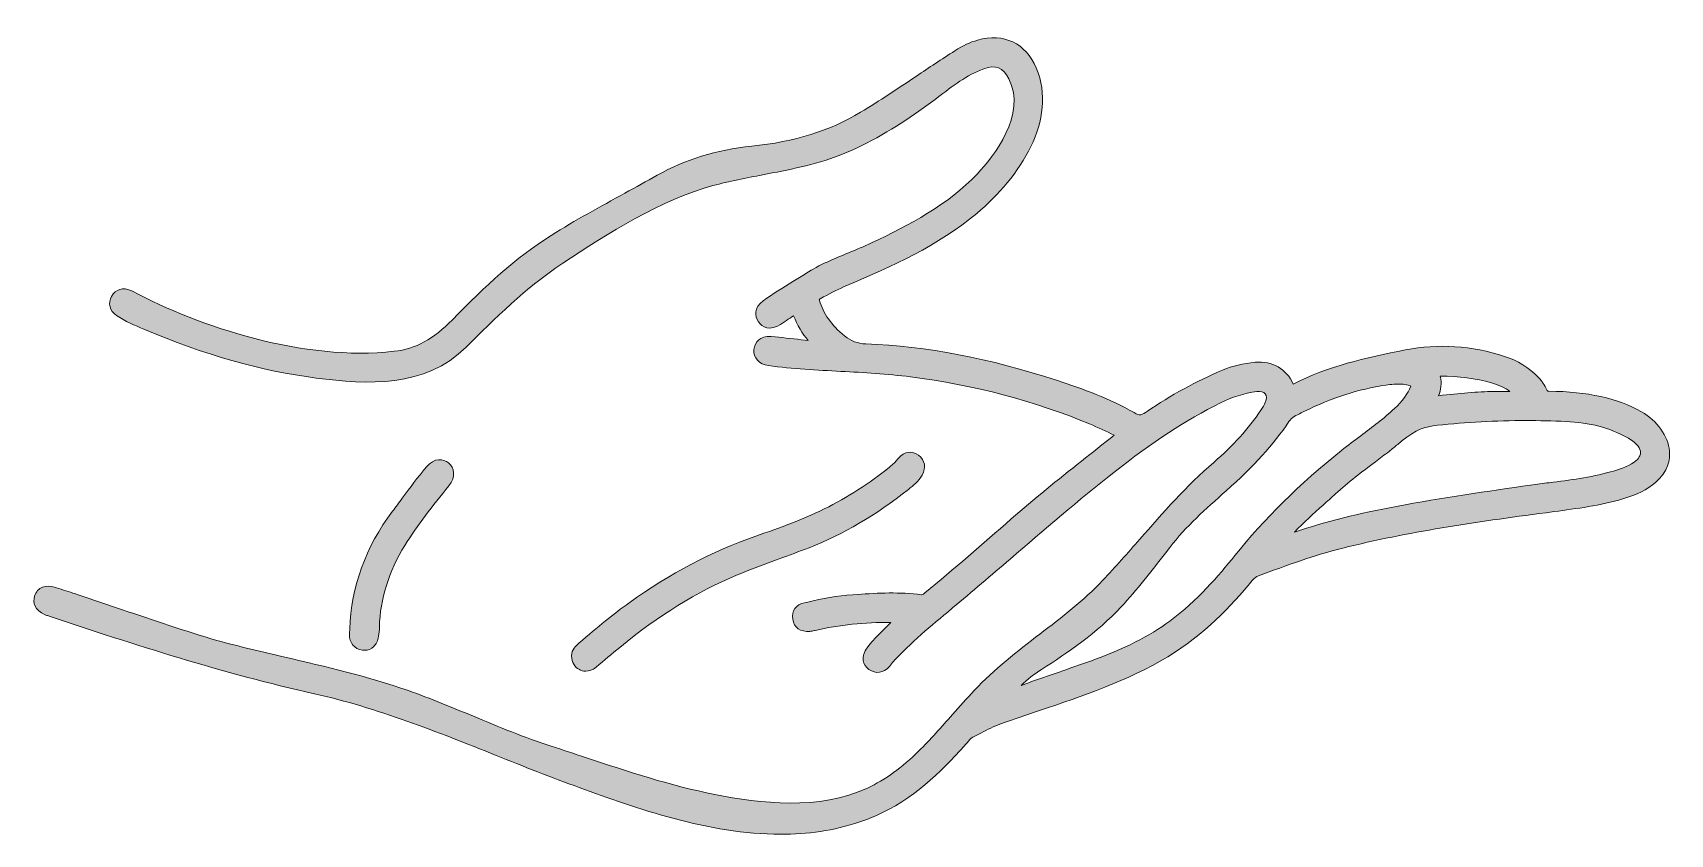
# Model space of a CAD drawing. Header units: inches. Extents: x 0 to 12, y -8.8 to -2.9.
import ezdxf

# ---------------------------------------------------------------- set-up
doc = ezdxf.new("R2010")
doc.units = ezdxf.units.IN
doc.header["$MEASUREMENT"] = 0
doc.layers.add('Layer 1', color=7, linetype='Continuous')

msp = doc.modelspace()

# ---------------------------------------------------------------- hatches: boundary and pattern name
at = {"layer": 'Layer 1', "true_color": 0xffffff}
h = msp.add_hatch(color=7, dxfattribs=at)
h.dxf.hatch_style = 2
edge = h.paths.add_edge_path()
edge.add_spline(control_points=[(11.801, -5.723), (11.627, -5.624), (11.404, -5.574), (11.121, -5.572), (11.116, -5.572), (11.113, -5.572), (11.113, -5.572), (11.111, -5.57), (11.108, -5.566), (11.103, -5.556), (11.091, -5.531), (11.072, -5.499), (11.044, -5.47), (10.974, -5.398), (10.89, -5.346), (10.796, -5.316), (10.554, -5.237), (10.309, -5.222), (10.069, -5.269), (9.77, -5.328), (9.502, -5.388), (9.245, -5.519), (9.197, -5.409), (9.091, -5.348), (8.965, -5.359), (8.88, -5.367), (8.8, -5.387), (8.727, -5.417), (8.531, -5.501), (8.345, -5.602), (8.175, -5.719), (8.133, -5.748), (8.119, -5.753), (8.078, -5.729), (7.9, -5.627), (7.703, -5.556), (7.515, -5.494), (7.015, -5.329), (6.555, -5.241), (6.11, -5.225), (6.049, -5.223), (6, -5.204), (5.954, -5.166), (5.855, -5.085), (5.797, -5.002), (5.77, -4.905), (5.769, -4.901), (5.769, -4.898), (5.768, -4.897), (5.769, -4.896), (5.771, -4.895), (5.774, -4.894), (5.774, -4.894), (5.799, -4.88), (5.799, -4.88), (5.858, -4.849), (5.913, -4.82), (5.971, -4.795), (6.298, -4.658), (6.641, -4.504), (6.923, -4.267), (7.239, -4.001), (7.52, -3.581), (7.36, -3.2), (7.283, -3.018), (7.122, -2.941), (6.929, -2.996), (6.874, -3.011), (6.821, -3.036), (6.762, -3.074), (6.667, -3.135), (6.572, -3.198), (6.48, -3.26), (6.348, -3.349), (6.21, -3.441), (6.071, -3.525), (5.848, -3.66), (5.587, -3.742), (5.272, -3.774), (5.011, -3.802), (4.784, -3.871), (4.579, -3.987), (4.501, -4.031), (4.421, -4.074), (4.341, -4.119), (4.162, -4.217), (3.976, -4.318), (3.802, -4.428), (3.536, -4.596), (3.319, -4.797), (3.077, -5.047), (2.94, -5.188), (2.804, -5.262), (2.65, -5.279), (1.987, -5.354), (1.223, -5.101), (0.729, -4.838), (0.726, -4.837), (0.723, -4.835), (0.717, -4.833), (0.66, -4.806), (0.606, -4.823), (0.576, -4.876), (0.547, -4.926), (0.562, -4.982), (0.612, -5.016), (0.677, -5.059), (0.746, -5.089), (0.813, -5.117), (1.25, -5.303), (1.676, -5.424), (2.078, -5.475), (2.451, -5.523), (2.875, -5.549), (3.178, -5.248), (3.382, -5.044), (3.614, -4.813), (3.886, -4.633), (4.218, -4.412), (4.605, -4.168), (4.988, -4.063), (5.107, -4.031), (5.232, -4.007), (5.353, -3.984), (5.539, -3.948), (5.732, -3.911), (5.915, -3.842), (6.134, -3.758), (6.333, -3.631), (6.499, -3.517), (6.544, -3.486), (6.59, -3.451), (6.634, -3.418), (6.742, -3.335), (6.854, -3.25), (6.974, -3.207), (7.065, -3.175), (7.114, -3.193), (7.158, -3.279), (7.295, -3.54), (7.043, -3.853), (6.928, -3.976), (6.713, -4.205), (6.427, -4.352), (6.152, -4.483), (6.097, -4.509), (6.039, -4.533), (5.983, -4.556), (5.878, -4.599), (5.77, -4.644), (5.67, -4.707), (5.639, -4.727), (5.607, -4.747), (5.575, -4.766), (5.502, -4.811), (5.427, -4.857), (5.356, -4.909), (5.288, -4.959), (5.294, -5.022), (5.322, -5.063), (5.348, -5.103), (5.407, -5.132), (5.484, -5.081), (5.484, -5.081), (5.528, -5.052), (5.528, -5.052), (5.545, -5.041), (5.562, -5.03), (5.58, -5.018), (5.605, -5.088), (5.645, -5.148), (5.686, -5.2), (5.686, -5.2), (5.635, -5.194), (5.635, -5.194), (5.562, -5.186), (5.489, -5.177), (5.416, -5.17), (5.371, -5.166), (5.342, -5.181), (5.325, -5.194), (5.304, -5.212), (5.292, -5.237), (5.289, -5.266), (5.283, -5.328), (5.325, -5.374), (5.395, -5.384), (5.572, -5.407), (5.752, -5.417), (5.927, -5.426), (6.094, -5.435), (6.267, -5.445), (6.436, -5.466), (6.905, -5.526), (7.347, -5.643), (7.751, -5.812), (7.813, -5.838), (7.874, -5.867), (7.931, -5.894), (7.852, -5.958), (7.772, -6.021), (7.692, -6.085), (7.52, -6.221), (7.343, -6.361), (7.176, -6.509), (6.964, -6.695), (6.756, -6.877), (6.542, -7.052), (6.525, -7.066), (6.522, -7.065), (6.518, -7.065), (6.359, -7.044), (6.201, -7.053), (6.048, -7.063), (6.048, -7.063), (6.013, -7.065), (6.013, -7.065), (5.9, -7.071), (5.79, -7.095), (5.683, -7.119), (5.683, -7.119), (5.66, -7.124), (5.66, -7.124), (5.598, -7.137), (5.563, -7.186), (5.573, -7.245), (5.582, -7.306), (5.63, -7.34), (5.698, -7.334), (5.709, -7.333), (5.721, -7.331), (5.733, -7.328), (5.733, -7.328), (5.738, -7.327), (5.738, -7.327), (5.915, -7.286), (6.101, -7.266), (6.293, -7.269), (6.292, -7.27), (6.291, -7.271), (6.29, -7.272), (6.231, -7.329), (6.171, -7.386), (6.119, -7.454), (6.096, -7.484), (6.086, -7.516), (6.09, -7.547), (6.094, -7.574), (6.109, -7.597), (6.131, -7.613), (6.181, -7.649), (6.239, -7.641), (6.282, -7.591), (6.409, -7.443), (6.562, -7.315), (6.71, -7.192), (6.71, -7.192), (6.746, -7.162), (6.746, -7.162), (6.888, -7.043), (7.03, -6.921), (7.168, -6.803), (7.415, -6.591), (7.67, -6.372), (7.93, -6.167), (8.209, -5.947), (8.457, -5.785), (8.712, -5.657), (8.794, -5.616), (8.884, -5.588), (8.978, -5.574), (9.006, -5.57), (9.029, -5.576), (9.04, -5.59), (9.051, -5.604), (9.051, -5.628), (9.04, -5.655), (9.033, -5.672), (9.021, -5.69), (9.007, -5.711), (8.918, -5.846), (8.801, -5.974), (8.662, -6.094), (8.463, -6.265), (8.288, -6.465), (8.119, -6.658), (8.031, -6.758), (7.941, -6.862), (7.848, -6.959), (7.708, -7.108), (7.544, -7.233), (7.386, -7.354), (7.222, -7.48), (7.052, -7.61), (6.905, -7.768), (6.85, -7.826), (6.798, -7.886), (6.745, -7.945), (6.665, -8.035), (6.583, -8.128), (6.497, -8.213), (6.378, -8.332), (6.251, -8.423), (6.121, -8.484), (5.765, -8.65), (5.336, -8.596), (5.002, -8.531), (4.68, -8.467), (4.362, -8.362), (4.054, -8.26), (3.97, -8.232), (3.885, -8.204), (3.801, -8.176), (3.607, -8.114), (3.416, -8.034), (3.23, -7.957), (3.076, -7.893), (2.915, -7.826), (2.754, -7.769), (2.455, -7.665), (2.146, -7.593), (1.847, -7.523), (1.683, -7.485), (1.513, -7.445), (1.349, -7.401), (1.116, -7.332), (0.881, -7.252), (0.655, -7.175), (0.54, -7.136), (0.425, -7.097), (0.31, -7.059), (0.31, -7.059), (0.291, -7.053), (0.291, -7.053), (0.246, -7.038), (0.201, -7.023), (0.156, -7.009), (0.125, -7), (0.095, -7), (0.07, -7.01), (0.041, -7.021), (0.021, -7.044), (0.011, -7.075), (-0.002, -7.121), (0.01, -7.181), (0.088, -7.212), (0.096, -7.215), (0.104, -7.218), (0.112, -7.22), (0.112, -7.22), (0.119, -7.223), (0.119, -7.223), (0.737, -7.429), (1.395, -7.643), (2.064, -7.792), (2.522, -7.894), (2.967, -8.072), (3.397, -8.244), (3.596, -8.324), (3.802, -8.406), (4.007, -8.48), (4.424, -8.631), (4.954, -8.823), (5.484, -8.823), (5.68, -8.823), (5.875, -8.797), (6.065, -8.732), (6.106, -8.719), (6.145, -8.704), (6.182, -8.687), (6.452, -8.57), (6.655, -8.371), (6.833, -8.173), (6.84, -8.166), (6.846, -8.159), (6.852, -8.152), (6.866, -8.134), (6.879, -8.119), (6.894, -8.111), (6.913, -8.102), (6.933, -8.091), (6.953, -8.081), (7.002, -8.054), (7.05, -8.03), (7.1, -8.012), (7.193, -7.978), (7.288, -7.947), (7.383, -7.915), (7.701, -7.808), (8.03, -7.698), (8.325, -7.52), (8.591, -7.36), (8.788, -7.148), (8.945, -6.961), (8.96, -6.943), (8.974, -6.933), (8.991, -6.927), (9.198, -6.849), (9.401, -6.775), (9.608, -6.723), (10.09, -6.603), (10.569, -6.534), (11.1, -6.463), (11.1, -6.463), (11.159, -6.455), (11.159, -6.455), (11.326, -6.433), (11.498, -6.411), (11.664, -6.362), (11.766, -6.332), (11.842, -6.293), (11.904, -6.241), (11.998, -6.161), (12.011, -6.071), (12.005, -6.01), (11.995, -5.901), (11.915, -5.788), (11.801, -5.723)], knot_values=[0, 0, 0, 0, 1, 1, 1, 2, 2, 2, 3, 3, 3, 4, 4, 4, 5, 5, 5, 6, 6, 6, 7, 7, 7, 8, 8, 8, 9, 9, 9, 10, 10, 10, 11, 11, 11, 12, 12, 12, 13, 13, 13, 14, 14, 14, 15, 15, 15, 16, 16, 16, 17, 17, 17, 18, 18, 18, 19, 19, 19, 20, 20, 20, 21, 21, 21, 22, 22, 22, 23, 23, 23, 24, 24, 24, 25, 25, 25, 26, 26, 26, 27, 27, 27, 28, 28, 28, 29, 29, 29, 30, 30, 30, 31, 31, 31, 32, 32, 32, 33, 33, 33, 34, 34, 34, 35, 35, 35, 36, 36, 36, 37, 37, 37, 38, 38, 38, 39, 39, 39, 40, 40, 40, 41, 41, 41, 42, 42, 42, 43, 43, 43, 44, 44, 44, 45, 45, 45, 46, 46, 46, 47, 47, 47, 48, 48, 48, 49, 49, 49, 50, 50, 50, 51, 51, 51, 52, 52, 52, 53, 53, 53, 54, 54, 54, 55, 55, 55, 56, 56, 56, 57, 57, 57, 58, 58, 58, 59, 59, 59, 60, 60, 60, 61, 61, 61, 62, 62, 62, 63, 63, 63, 64, 64, 64, 65, 65, 65, 66, 66, 66, 67, 67, 67, 68, 68, 68, 69, 69, 69, 70, 70, 70, 71, 71, 71, 72, 72, 72, 73, 73, 73, 74, 74, 74, 75, 75, 75, 76, 76, 76, 77, 77, 77, 78, 78, 78, 79, 79, 79, 80, 80, 80, 81, 81, 81, 82, 82, 82, 83, 83, 83, 84, 84, 84, 85, 85, 85, 86, 86, 86, 87, 87, 87, 88, 88, 88, 89, 89, 89, 90, 90, 90, 91, 91, 91, 92, 92, 92, 93, 93, 93, 94, 94, 94, 95, 95, 95, 96, 96, 96, 97, 97, 97, 98, 98, 98, 99, 99, 99, 100, 100, 100, 101, 101, 101, 102, 102, 102, 103, 103, 103, 104, 104, 104, 105, 105, 105, 106, 106, 106, 107, 107, 107, 108, 108, 108, 109, 109, 109, 110, 110, 110, 111, 111, 111, 112, 112, 112, 113, 113, 113, 114, 114, 114, 115, 115, 115, 116, 116, 116, 117, 117, 117, 118, 118, 118, 119, 119, 119, 120, 120, 120, 121, 121, 121, 122, 122, 122, 123, 123, 123, 124, 124, 124, 125, 125, 125, 126, 126, 126, 127, 127, 127, 128, 128, 128, 129, 129, 129, 130, 130, 130, 131, 131, 131, 132, 132, 132, 133, 133, 133, 134, 134, 134, 135, 135, 135, 136, 136, 136, 137, 137, 137, 138, 138, 138, 139, 139, 139, 139], degree=3, periodic=1)
edge = h.paths.add_edge_path()
edge.add_spline(control_points=[(10.323, -5.462), (10.461, -5.46), (10.584, -5.477), (10.7, -5.511), (10.76, -5.529), (10.801, -5.548), (10.834, -5.573), (10.811, -5.573), (10.788, -5.573), (10.765, -5.573), (10.765, -5.573), (10.717, -5.573), (10.717, -5.573), (10.596, -5.576), (10.466, -5.587), (10.312, -5.605), (10.328, -5.561), (10.337, -5.513), (10.323, -5.462)], knot_values=[0, 0, 0, 0, 1, 1, 1, 2, 2, 2, 3, 3, 3, 4, 4, 4, 5, 5, 5, 6, 6, 6, 6], degree=3, periodic=1)
edge = h.paths.add_edge_path()
edge.add_spline(control_points=[(9.741, -5.898), (9.694, -5.934), (9.646, -5.969), (9.6, -6.006), (9.289, -6.255), (9.033, -6.508), (8.816, -6.778), (8.7, -6.924), (8.541, -7.11), (8.34, -7.258), (8.186, -7.372), (8.006, -7.463), (7.757, -7.552), (7.604, -7.606), (7.45, -7.66), (7.297, -7.713), (7.297, -7.713), (7.248, -7.73), (7.248, -7.73), (7.295, -7.688), (7.345, -7.647), (7.399, -7.613), (7.588, -7.491), (7.805, -7.346), (7.982, -7.155), (8.099, -7.029), (8.205, -6.892), (8.308, -6.759), (8.308, -6.759), (8.34, -6.718), (8.34, -6.718), (8.459, -6.563), (8.602, -6.437), (8.753, -6.303), (8.955, -6.124), (9.102, -5.962), (9.214, -5.794), (9.233, -5.765), (9.267, -5.748), (9.304, -5.731), (9.304, -5.731), (9.324, -5.721), (9.324, -5.721), (9.526, -5.62), (9.723, -5.557), (9.925, -5.527), (9.944, -5.524), (9.963, -5.522), (9.982, -5.521), (9.982, -5.521), (10.007, -5.519), (10.007, -5.519), (10.05, -5.519), (10.081, -5.524), (10.109, -5.534), (10.084, -5.593), (10.045, -5.647), (9.989, -5.698), (9.912, -5.77), (9.825, -5.835), (9.741, -5.898)], knot_values=[0, 0, 0, 0, 1, 1, 1, 2, 2, 2, 3, 3, 3, 4, 4, 4, 5, 5, 5, 6, 6, 6, 7, 7, 7, 8, 8, 8, 9, 9, 9, 10, 10, 10, 11, 11, 11, 12, 12, 12, 13, 13, 13, 14, 14, 14, 15, 15, 15, 16, 16, 16, 17, 17, 17, 18, 18, 18, 19, 19, 19, 20, 20, 20, 20], degree=3, periodic=1)
edge = h.paths.add_edge_path()
edge.add_spline(control_points=[(9.465, -6.407), (9.495, -6.38), (9.525, -6.352), (9.556, -6.325), (9.648, -6.24), (9.75, -6.163), (9.849, -6.089), (9.882, -6.064), (9.915, -6.039), (9.948, -6.014), (9.97, -5.997), (9.99, -5.98), (10.012, -5.962), (10.012, -5.962), (10.042, -5.937), (10.042, -5.937), (10.148, -5.851), (10.208, -5.832), (10.304, -5.822), (10.513, -5.799), (10.731, -5.787), (10.953, -5.787), (11.05, -5.787), (11.147, -5.789), (11.245, -5.794), (11.42, -5.801), (11.567, -5.84), (11.694, -5.911), (11.722, -5.927), (11.753, -5.946), (11.775, -5.975), (11.788, -5.992), (11.793, -6.007), (11.793, -6.024), (11.792, -6.041), (11.786, -6.065), (11.746, -6.092), (11.693, -6.128), (11.629, -6.148), (11.572, -6.164), (11.426, -6.205), (11.272, -6.224), (11.123, -6.243), (11.077, -6.249), (11.032, -6.255), (10.987, -6.261), (10.987, -6.261), (10.987, -6.261), (10.987, -6.261), (10.675, -6.305), (10.34, -6.354), (10.002, -6.417), (9.731, -6.467), (9.485, -6.529), (9.254, -6.605), (9.322, -6.536), (9.394, -6.471), (9.465, -6.407)], knot_values=[0, 0, 0, 0, 1, 1, 1, 2, 2, 2, 3, 3, 3, 4, 4, 4, 5, 5, 5, 6, 6, 6, 7, 7, 7, 8, 8, 8, 9, 9, 9, 10, 10, 10, 11, 11, 11, 12, 12, 12, 13, 13, 13, 14, 14, 14, 15, 15, 15, 16, 16, 16, 17, 17, 17, 18, 18, 18, 19, 19, 19, 19], degree=3, periodic=1)
h = msp.add_hatch(color=7, dxfattribs=at)
h.dxf.hatch_style = 2
edge = h.paths.add_edge_path()
edge.add_spline(control_points=[(4.056, -7.626), (4.078, -7.626), (4.104, -7.619), (4.132, -7.596), (4.132, -7.596), (4.132, -7.596), (4.132, -7.596), (4.189, -7.547), (4.246, -7.499), (4.304, -7.452), (4.59, -7.217), (4.871, -7.043), (5.161, -6.922), (5.264, -6.879), (5.371, -6.84), (5.474, -6.802), (5.547, -6.775), (5.621, -6.748), (5.693, -6.72), (5.944, -6.622), (6.182, -6.482), (6.422, -6.292), (6.457, -6.265), (6.497, -6.233), (6.523, -6.187), (6.554, -6.134), (6.543, -6.077), (6.496, -6.042), (6.449, -6.006), (6.393, -6.014), (6.35, -6.062), (6.345, -6.067), (6.341, -6.072), (6.336, -6.078), (6.328, -6.088), (6.319, -6.098), (6.311, -6.105), (6.164, -6.228), (6.004, -6.334), (5.837, -6.419), (5.664, -6.508), (5.478, -6.575), (5.302, -6.635), (4.979, -6.747), (4.675, -6.907), (4.371, -7.126), (4.261, -7.205), (4.144, -7.299), (4.005, -7.421), (3.984, -7.439), (3.949, -7.469), (3.951, -7.513), (3.952, -7.562), (3.971, -7.597), (4.008, -7.615), (4.019, -7.621), (4.036, -7.626), (4.056, -7.626)], knot_values=[0, 0, 0, 0, 1, 1, 1, 2, 2, 2, 3, 3, 3, 4, 4, 4, 5, 5, 5, 6, 6, 6, 7, 7, 7, 8, 8, 8, 9, 9, 9, 10, 10, 10, 11, 11, 11, 12, 12, 12, 13, 13, 13, 14, 14, 14, 15, 15, 15, 16, 16, 16, 17, 17, 17, 18, 18, 18, 19, 19, 19, 19], degree=3, periodic=1)
h = msp.add_hatch(color=7, dxfattribs=at)
h.dxf.hatch_style = 2
edge = h.paths.add_edge_path()
edge.add_spline(control_points=[(2.432, -7.473), (2.457, -7.473), (2.481, -7.464), (2.499, -7.446), (2.518, -7.428), (2.53, -7.402), (2.534, -7.371), (2.537, -7.35), (2.541, -7.326), (2.541, -7.301), (2.546, -7.097), (2.609, -6.896), (2.728, -6.703), (2.821, -6.553), (2.93, -6.416), (3.051, -6.266), (3.106, -6.198), (3.089, -6.133), (3.048, -6.098), (3.009, -6.066), (2.946, -6.057), (2.885, -6.128), (2.822, -6.202), (2.765, -6.28), (2.709, -6.356), (2.685, -6.388), (2.661, -6.421), (2.637, -6.453), (2.439, -6.715), (2.334, -7.006), (2.323, -7.318), (2.323, -7.318), (2.323, -7.329), (2.323, -7.329), (2.322, -7.337), (2.322, -7.346), (2.321, -7.355), (2.32, -7.42), (2.356, -7.464), (2.417, -7.472), (2.422, -7.473), (2.427, -7.473), (2.432, -7.473)], knot_values=[0, 0, 0, 0, 1, 1, 1, 2, 2, 2, 3, 3, 3, 4, 4, 4, 5, 5, 5, 6, 6, 6, 7, 7, 7, 8, 8, 8, 9, 9, 9, 10, 10, 10, 11, 11, 11, 12, 12, 12, 13, 13, 13, 14, 14, 14, 14], degree=3, periodic=1)

# ---------------------------------------------------------------- linework, layer by layer
at = {"layer": 'Layer 1', "lineweight": 0}
for points, knots in [([(11.801, -5.723), (11.627, -5.624), (11.404, -5.574), (11.121, -5.572), (11.116, -5.572), (11.113, -5.572), (11.113, -5.572), (11.111, -5.57), (11.108, -5.566), (11.103, -5.556), (11.091, -5.531), (11.072, -5.499), (11.044, -5.47), (10.974, -5.398), (10.89, -5.346), (10.796, -5.316), (10.554, -5.237), (10.309, -5.222), (10.069, -5.269), (9.77, -5.328), (9.502, -5.388), (9.245, -5.519), (9.197, -5.409), (9.091, -5.348), (8.965, -5.359), (8.88, -5.367), (8.8, -5.387), (8.727, -5.417), (8.531, -5.501), (8.345, -5.602), (8.175, -5.719), (8.133, -5.748), (8.119, -5.753), (8.078, -5.729), (7.9, -5.627), (7.703, -5.556), (7.515, -5.494), (7.015, -5.329), (6.555, -5.241), (6.11, -5.225), (6.049, -5.223), (6, -5.204), (5.954, -5.166), (5.855, -5.085), (5.797, -5.002), (5.77, -4.905), (5.769, -4.901), (5.769, -4.898), (5.768, -4.897), (5.769, -4.896), (5.771, -4.895), (5.774, -4.894), (5.774, -4.894), (5.799, -4.88), (5.799, -4.88), (5.858, -4.849), (5.913, -4.82), (5.971, -4.795), (6.298, -4.658), (6.641, -4.504), (6.923, -4.267), (7.239, -4.001), (7.52, -3.581), (7.36, -3.2), (7.283, -3.018), (7.122, -2.941), (6.929, -2.996), (6.874, -3.011), (6.821, -3.036), (6.762, -3.074), (6.667, -3.135), (6.572, -3.198), (6.48, -3.26), (6.348, -3.349), (6.21, -3.441), (6.071, -3.525), (5.848, -3.66), (5.587, -3.742), (5.272, -3.774), (5.011, -3.802), (4.784, -3.871), (4.579, -3.987), (4.501, -4.031), (4.421, -4.074), (4.341, -4.119), (4.162, -4.217), (3.976, -4.318), (3.802, -4.428), (3.536, -4.596), (3.319, -4.797), (3.077, -5.047), (2.94, -5.188), (2.804, -5.262), (2.65, -5.279), (1.987, -5.354), (1.223, -5.101), (0.729, -4.838), (0.726, -4.837), (0.723, -4.835), (0.717, -4.833), (0.66, -4.806), (0.606, -4.823), (0.576, -4.876), (0.547, -4.926), (0.562, -4.982), (0.612, -5.016), (0.677, -5.059), (0.746, -5.089), (0.813, -5.117), (1.25, -5.303), (1.676, -5.424), (2.078, -5.475), (2.451, -5.523), (2.875, -5.549), (3.178, -5.248), (3.382, -5.044), (3.614, -4.813), (3.886, -4.633), (4.218, -4.412), (4.605, -4.168), (4.988, -4.063), (5.107, -4.031), (5.232, -4.007), (5.353, -3.984), (5.539, -3.948), (5.732, -3.911), (5.915, -3.842), (6.134, -3.758), (6.333, -3.631), (6.499, -3.517), (6.544, -3.486), (6.59, -3.451), (6.634, -3.418), (6.742, -3.335), (6.854, -3.25), (6.974, -3.207), (7.065, -3.175), (7.114, -3.193), (7.158, -3.279), (7.295, -3.54), (7.043, -3.853), (6.928, -3.976), (6.713, -4.205), (6.427, -4.352), (6.152, -4.483), (6.097, -4.509), (6.039, -4.533), (5.983, -4.556), (5.878, -4.599), (5.77, -4.644), (5.67, -4.707), (5.639, -4.727), (5.607, -4.747), (5.575, -4.766), (5.502, -4.811), (5.427, -4.857), (5.356, -4.909), (5.288, -4.959), (5.294, -5.022), (5.322, -5.063), (5.348, -5.103), (5.407, -5.132), (5.484, -5.081), (5.484, -5.081), (5.528, -5.052), (5.528, -5.052), (5.545, -5.041), (5.562, -5.03), (5.58, -5.018), (5.605, -5.088), (5.645, -5.148), (5.686, -5.2), (5.686, -5.2), (5.635, -5.194), (5.635, -5.194), (5.562, -5.186), (5.489, -5.177), (5.416, -5.17), (5.371, -5.166), (5.342, -5.181), (5.325, -5.194), (5.304, -5.212), (5.292, -5.237), (5.289, -5.266), (5.283, -5.328), (5.325, -5.374), (5.395, -5.384), (5.572, -5.407), (5.752, -5.417), (5.927, -5.426), (6.094, -5.435), (6.267, -5.445), (6.436, -5.466), (6.905, -5.526), (7.347, -5.643), (7.751, -5.812), (7.813, -5.838), (7.874, -5.867), (7.931, -5.894), (7.852, -5.958), (7.772, -6.021), (7.692, -6.085), (7.52, -6.221), (7.343, -6.361), (7.176, -6.509), (6.964, -6.695), (6.756, -6.877), (6.542, -7.052), (6.525, -7.066), (6.522, -7.065), (6.518, -7.065), (6.359, -7.044), (6.201, -7.053), (6.048, -7.063), (6.048, -7.063), (6.013, -7.065), (6.013, -7.065), (5.9, -7.071), (5.79, -7.095), (5.683, -7.119), (5.683, -7.119), (5.66, -7.124), (5.66, -7.124), (5.598, -7.137), (5.563, -7.186), (5.573, -7.245), (5.582, -7.306), (5.63, -7.34), (5.698, -7.334), (5.709, -7.333), (5.721, -7.331), (5.733, -7.328), (5.733, -7.328), (5.738, -7.327), (5.738, -7.327), (5.915, -7.286), (6.101, -7.266), (6.293, -7.269), (6.292, -7.27), (6.291, -7.271), (6.29, -7.272), (6.231, -7.329), (6.171, -7.386), (6.119, -7.454), (6.096, -7.484), (6.086, -7.516), (6.09, -7.547), (6.094, -7.574), (6.109, -7.597), (6.131, -7.613), (6.181, -7.649), (6.239, -7.641), (6.282, -7.591), (6.409, -7.443), (6.562, -7.315), (6.71, -7.192), (6.71, -7.192), (6.746, -7.162), (6.746, -7.162), (6.888, -7.043), (7.03, -6.921), (7.168, -6.803), (7.415, -6.591), (7.67, -6.372), (7.93, -6.167), (8.209, -5.947), (8.457, -5.785), (8.712, -5.657), (8.794, -5.616), (8.884, -5.588), (8.978, -5.574), (9.006, -5.57), (9.029, -5.576), (9.04, -5.59), (9.051, -5.604), (9.051, -5.628), (9.04, -5.655), (9.033, -5.672), (9.021, -5.69), (9.007, -5.711), (8.918, -5.846), (8.801, -5.974), (8.662, -6.094), (8.463, -6.265), (8.288, -6.465), (8.119, -6.658), (8.031, -6.758), (7.941, -6.862), (7.848, -6.959), (7.708, -7.108), (7.544, -7.233), (7.386, -7.354), (7.222, -7.48), (7.052, -7.61), (6.905, -7.768), (6.85, -7.826), (6.798, -7.886), (6.745, -7.945), (6.665, -8.035), (6.583, -8.128), (6.497, -8.213), (6.378, -8.332), (6.251, -8.423), (6.121, -8.484), (5.765, -8.65), (5.336, -8.596), (5.002, -8.531), (4.68, -8.467), (4.362, -8.362), (4.054, -8.26), (3.97, -8.232), (3.885, -8.204), (3.801, -8.176), (3.607, -8.114), (3.416, -8.034), (3.23, -7.957), (3.076, -7.893), (2.915, -7.826), (2.754, -7.769), (2.455, -7.665), (2.146, -7.593), (1.847, -7.523), (1.683, -7.485), (1.513, -7.445), (1.349, -7.401), (1.116, -7.332), (0.881, -7.252), (0.655, -7.175), (0.54, -7.136), (0.425, -7.097), (0.31, -7.059), (0.31, -7.059), (0.291, -7.053), (0.291, -7.053), (0.246, -7.038), (0.201, -7.023), (0.156, -7.009), (0.125, -7), (0.095, -7), (0.07, -7.01), (0.041, -7.021), (0.021, -7.044), (0.011, -7.075), (-0.002, -7.121), (0.01, -7.181), (0.088, -7.212), (0.096, -7.215), (0.104, -7.218), (0.112, -7.22), (0.112, -7.22), (0.119, -7.223), (0.119, -7.223), (0.737, -7.429), (1.395, -7.643), (2.064, -7.792), (2.522, -7.894), (2.967, -8.072), (3.397, -8.244), (3.596, -8.324), (3.802, -8.406), (4.007, -8.48), (4.424, -8.631), (4.954, -8.823), (5.484, -8.823), (5.68, -8.823), (5.875, -8.797), (6.065, -8.732), (6.106, -8.719), (6.145, -8.704), (6.182, -8.687), (6.452, -8.57), (6.655, -8.371), (6.833, -8.173), (6.84, -8.166), (6.846, -8.159), (6.852, -8.152), (6.866, -8.134), (6.879, -8.119), (6.894, -8.111), (6.913, -8.102), (6.933, -8.091), (6.953, -8.081), (7.002, -8.054), (7.05, -8.03), (7.1, -8.012), (7.193, -7.978), (7.288, -7.947), (7.383, -7.915), (7.701, -7.808), (8.03, -7.698), (8.325, -7.52), (8.591, -7.36), (8.788, -7.148), (8.945, -6.961), (8.96, -6.943), (8.974, -6.933), (8.991, -6.927), (9.198, -6.849), (9.401, -6.775), (9.608, -6.723), (10.09, -6.603), (10.569, -6.534), (11.1, -6.463), (11.1, -6.463), (11.159, -6.455), (11.159, -6.455), (11.326, -6.433), (11.498, -6.411), (11.664, -6.362), (11.766, -6.332), (11.842, -6.293), (11.904, -6.241), (11.998, -6.161), (12.011, -6.071), (12.005, -6.01), (11.995, -5.901), (11.915, -5.788), (11.801, -5.723)], [0, 0, 0, 0, 1, 1, 1, 2, 2, 2, 3, 3, 3, 4, 4, 4, 5, 5, 5, 6, 6, 6, 7, 7, 7, 8, 8, 8, 9, 9, 9, 10, 10, 10, 11, 11, 11, 12, 12, 12, 13, 13, 13, 14, 14, 14, 15, 15, 15, 16, 16, 16, 17, 17, 17, 18, 18, 18, 19, 19, 19, 20, 20, 20, 21, 21, 21, 22, 22, 22, 23, 23, 23, 24, 24, 24, 25, 25, 25, 26, 26, 26, 27, 27, 27, 28, 28, 28, 29, 29, 29, 30, 30, 30, 31, 31, 31, 32, 32, 32, 33, 33, 33, 34, 34, 34, 35, 35, 35, 36, 36, 36, 37, 37, 37, 38, 38, 38, 39, 39, 39, 40, 40, 40, 41, 41, 41, 42, 42, 42, 43, 43, 43, 44, 44, 44, 45, 45, 45, 46, 46, 46, 47, 47, 47, 48, 48, 48, 49, 49, 49, 50, 50, 50, 51, 51, 51, 52, 52, 52, 53, 53, 53, 54, 54, 54, 55, 55, 55, 56, 56, 56, 57, 57, 57, 58, 58, 58, 59, 59, 59, 60, 60, 60, 61, 61, 61, 62, 62, 62, 63, 63, 63, 64, 64, 64, 65, 65, 65, 66, 66, 66, 67, 67, 67, 68, 68, 68, 69, 69, 69, 70, 70, 70, 71, 71, 71, 72, 72, 72, 73, 73, 73, 74, 74, 74, 75, 75, 75, 76, 76, 76, 77, 77, 77, 78, 78, 78, 79, 79, 79, 80, 80, 80, 81, 81, 81, 82, 82, 82, 83, 83, 83, 84, 84, 84, 85, 85, 85, 86, 86, 86, 87, 87, 87, 88, 88, 88, 89, 89, 89, 90, 90, 90, 91, 91, 91, 92, 92, 92, 93, 93, 93, 94, 94, 94, 95, 95, 95, 96, 96, 96, 97, 97, 97, 98, 98, 98, 99, 99, 99, 100, 100, 100, 101, 101, 101, 102, 102, 102, 103, 103, 103, 104, 104, 104, 105, 105, 105, 106, 106, 106, 107, 107, 107, 108, 108, 108, 109, 109, 109, 110, 110, 110, 111, 111, 111, 112, 112, 112, 113, 113, 113, 114, 114, 114, 115, 115, 115, 116, 116, 116, 117, 117, 117, 118, 118, 118, 119, 119, 119, 120, 120, 120, 121, 121, 121, 122, 122, 122, 123, 123, 123, 124, 124, 124, 125, 125, 125, 126, 126, 126, 127, 127, 127, 128, 128, 128, 129, 129, 129, 130, 130, 130, 131, 131, 131, 132, 132, 132, 133, 133, 133, 134, 134, 134, 135, 135, 135, 136, 136, 136, 137, 137, 137, 138, 138, 138, 139, 139, 139, 139]), ([(9.741, -5.898), (9.694, -5.934), (9.646, -5.969), (9.6, -6.006), (9.289, -6.255), (9.033, -6.508), (8.816, -6.778), (8.7, -6.924), (8.541, -7.11), (8.34, -7.258), (8.186, -7.372), (8.006, -7.463), (7.757, -7.552), (7.604, -7.606), (7.45, -7.66), (7.297, -7.713), (7.297, -7.713), (7.248, -7.73), (7.248, -7.73), (7.295, -7.688), (7.345, -7.647), (7.399, -7.613), (7.588, -7.491), (7.805, -7.346), (7.982, -7.155), (8.099, -7.029), (8.205, -6.892), (8.308, -6.759), (8.308, -6.759), (8.34, -6.718), (8.34, -6.718), (8.459, -6.563), (8.602, -6.437), (8.753, -6.303), (8.955, -6.124), (9.102, -5.962), (9.214, -5.794), (9.233, -5.765), (9.267, -5.748), (9.304, -5.731), (9.304, -5.731), (9.324, -5.721), (9.324, -5.721), (9.526, -5.62), (9.723, -5.557), (9.925, -5.527), (9.944, -5.524), (9.963, -5.522), (9.982, -5.521), (9.982, -5.521), (10.007, -5.519), (10.007, -5.519), (10.05, -5.519), (10.081, -5.524), (10.109, -5.534), (10.084, -5.593), (10.045, -5.647), (9.989, -5.698), (9.912, -5.77), (9.825, -5.835), (9.741, -5.898)], [0, 0, 0, 0, 1, 1, 1, 2, 2, 2, 3, 3, 3, 4, 4, 4, 5, 5, 5, 6, 6, 6, 7, 7, 7, 8, 8, 8, 9, 9, 9, 10, 10, 10, 11, 11, 11, 12, 12, 12, 13, 13, 13, 14, 14, 14, 15, 15, 15, 16, 16, 16, 17, 17, 17, 18, 18, 18, 19, 19, 19, 20, 20, 20, 20]), ([(10.323, -5.462), (10.461, -5.46), (10.584, -5.477), (10.7, -5.511), (10.76, -5.529), (10.801, -5.548), (10.834, -5.573), (10.811, -5.573), (10.788, -5.573), (10.765, -5.573), (10.765, -5.573), (10.717, -5.573), (10.717, -5.573), (10.596, -5.576), (10.466, -5.587), (10.312, -5.605), (10.328, -5.561), (10.337, -5.513), (10.323, -5.462)], [0, 0, 0, 0, 1, 1, 1, 2, 2, 2, 3, 3, 3, 4, 4, 4, 5, 5, 5, 6, 6, 6, 6]), ([(9.465, -6.407), (9.495, -6.38), (9.525, -6.352), (9.556, -6.325), (9.648, -6.24), (9.75, -6.163), (9.849, -6.089), (9.882, -6.064), (9.915, -6.039), (9.948, -6.014), (9.97, -5.997), (9.99, -5.98), (10.012, -5.962), (10.012, -5.962), (10.042, -5.937), (10.042, -5.937), (10.148, -5.851), (10.208, -5.832), (10.304, -5.822), (10.513, -5.799), (10.731, -5.787), (10.953, -5.787), (11.05, -5.787), (11.147, -5.789), (11.245, -5.794), (11.42, -5.801), (11.567, -5.84), (11.694, -5.911), (11.722, -5.927), (11.753, -5.946), (11.775, -5.975), (11.788, -5.992), (11.793, -6.007), (11.793, -6.024), (11.792, -6.041), (11.786, -6.065), (11.746, -6.092), (11.693, -6.128), (11.629, -6.148), (11.572, -6.164), (11.426, -6.205), (11.272, -6.224), (11.123, -6.243), (11.077, -6.249), (11.032, -6.255), (10.987, -6.261), (10.987, -6.261), (10.987, -6.261), (10.987, -6.261), (10.675, -6.305), (10.34, -6.354), (10.002, -6.417), (9.731, -6.467), (9.485, -6.529), (9.254, -6.605), (9.322, -6.536), (9.394, -6.471), (9.465, -6.407)], [0, 0, 0, 0, 1, 1, 1, 2, 2, 2, 3, 3, 3, 4, 4, 4, 5, 5, 5, 6, 6, 6, 7, 7, 7, 8, 8, 8, 9, 9, 9, 10, 10, 10, 11, 11, 11, 12, 12, 12, 13, 13, 13, 14, 14, 14, 15, 15, 15, 16, 16, 16, 17, 17, 17, 18, 18, 18, 19, 19, 19, 19]), ([(4.056, -7.626), (4.078, -7.626), (4.104, -7.619), (4.132, -7.596), (4.132, -7.596), (4.132, -7.596), (4.132, -7.596), (4.189, -7.547), (4.246, -7.499), (4.304, -7.452), (4.59, -7.217), (4.871, -7.043), (5.161, -6.922), (5.264, -6.879), (5.371, -6.84), (5.474, -6.802), (5.547, -6.775), (5.621, -6.748), (5.693, -6.72), (5.944, -6.622), (6.182, -6.482), (6.422, -6.292), (6.457, -6.265), (6.497, -6.233), (6.523, -6.187), (6.554, -6.134), (6.543, -6.077), (6.496, -6.042), (6.449, -6.006), (6.393, -6.014), (6.35, -6.062), (6.345, -6.067), (6.341, -6.072), (6.336, -6.078), (6.328, -6.088), (6.319, -6.098), (6.311, -6.105), (6.164, -6.228), (6.004, -6.334), (5.837, -6.419), (5.664, -6.508), (5.478, -6.575), (5.302, -6.635), (4.979, -6.747), (4.675, -6.907), (4.371, -7.126), (4.261, -7.205), (4.144, -7.299), (4.005, -7.421), (3.984, -7.439), (3.949, -7.469), (3.951, -7.513), (3.952, -7.562), (3.971, -7.597), (4.008, -7.615), (4.019, -7.621), (4.036, -7.626), (4.056, -7.626)], [0, 0, 0, 0, 1, 1, 1, 2, 2, 2, 3, 3, 3, 4, 4, 4, 5, 5, 5, 6, 6, 6, 7, 7, 7, 8, 8, 8, 9, 9, 9, 10, 10, 10, 11, 11, 11, 12, 12, 12, 13, 13, 13, 14, 14, 14, 15, 15, 15, 16, 16, 16, 17, 17, 17, 18, 18, 18, 19, 19, 19, 19]), ([(2.432, -7.473), (2.457, -7.473), (2.481, -7.464), (2.499, -7.446), (2.518, -7.428), (2.53, -7.402), (2.534, -7.371), (2.537, -7.35), (2.541, -7.326), (2.541, -7.301), (2.546, -7.097), (2.609, -6.896), (2.728, -6.703), (2.821, -6.553), (2.93, -6.416), (3.051, -6.266), (3.106, -6.198), (3.089, -6.133), (3.048, -6.098), (3.009, -6.066), (2.946, -6.057), (2.885, -6.128), (2.822, -6.202), (2.765, -6.28), (2.709, -6.356), (2.685, -6.388), (2.661, -6.421), (2.637, -6.453), (2.439, -6.715), (2.334, -7.006), (2.323, -7.318), (2.323, -7.318), (2.323, -7.329), (2.323, -7.329), (2.322, -7.337), (2.322, -7.346), (2.321, -7.355), (2.32, -7.42), (2.356, -7.464), (2.417, -7.472), (2.422, -7.473), (2.427, -7.473), (2.432, -7.473)], [0, 0, 0, 0, 1, 1, 1, 2, 2, 2, 3, 3, 3, 4, 4, 4, 5, 5, 5, 6, 6, 6, 7, 7, 7, 8, 8, 8, 9, 9, 9, 10, 10, 10, 11, 11, 11, 12, 12, 12, 13, 13, 13, 14, 14, 14, 14])]:
    msp.add_open_spline(points, degree=3, knots=knots, dxfattribs=at)

doc.saveas('drawing.dxf')
